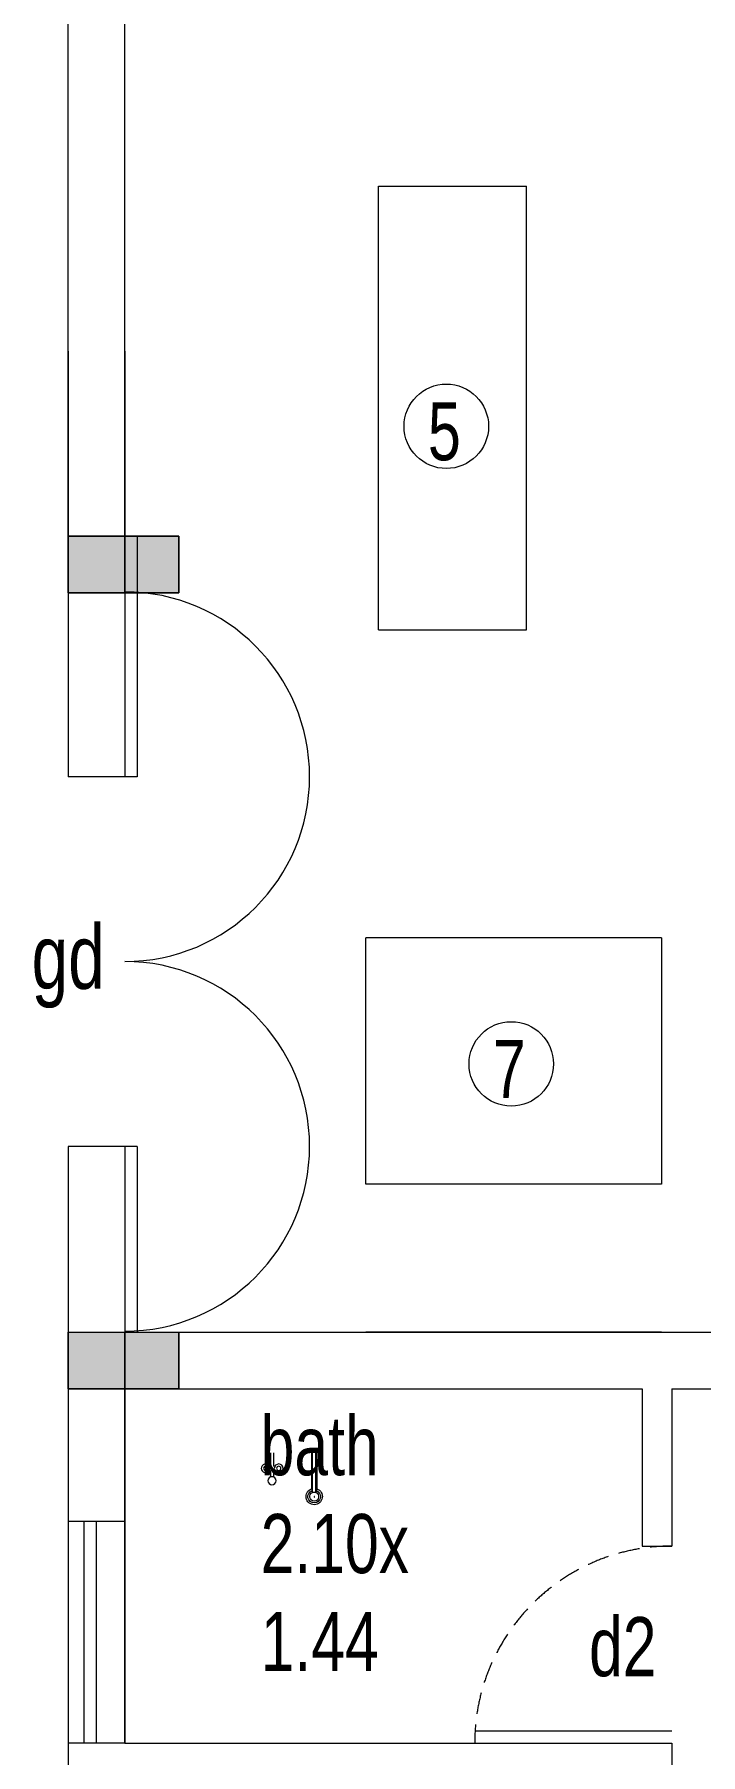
# Model space of a CAD drawing. Header units: metres. Extents: x 191982 to 427160, y -8904 to 80370.
# Drawn here: x 327033 to 329737, y 33947 to 40928 of the extents above; entities that cross this region are included whole.
import ezdxf

# ---------------------------------------------------------------- set-up
doc = ezdxf.new("R2010")
doc.units = ezdxf.units.M
doc.header["$LTSCALE"] = 700
doc.header["$MEASUREMENT"] = 0
doc.linetypes.add('HIDDEN2', pattern=[0.1875, 0.125, -0.0625])
doc.layers.get('0').update_dxf_attribs({"lineweight": 9})
for name, color, linetype, lineweight in [('elevations', 22, 'Continuous', 9), ('fur1', 7, 'Continuous', 9), ('MAIN GATE', 7, 'Continuous', 9), ('NEW PLANS', 7, 'Continuous', 9)]:
    doc.layers.add(name, color=color, linetype=linetype, lineweight=lineweight)
doc.styles.get("Standard").update_dxf_attribs({"font": 'swisscl.ttf'})

msp = doc.modelspace()

# ---------------------------------------------------------------- hatches: boundary and pattern name
at = {"layer": 'NEW PLANS'}
for points in [[(327169.904, 38891.692), (327169.904, 38661.692), (327399.904, 38661.692), (327399.904, 38891.692)], [(327169.904, 38891.692), (327169.904, 38661.692), (327399.904, 38661.692), (327399.904, 38891.692)], [(327169.904, 38891.692), (327169.904, 38661.692), (327399.904, 38661.692), (327399.904, 38891.692)], [(327399.904, 38891.692), (327399.904, 38661.692), (327169.904, 38661.692), (327169.904, 38891.692)], [(327399.904, 38891.692), (327399.904, 38661.692), (327169.904, 38661.692), (327169.904, 38891.692)], [(327389.904, 38891.692), (327169.904, 38891.692), (327169.904, 38661.692), (327389.904, 38661.692)], [(327389.904, 38891.692), (327169.904, 38891.692), (327169.904, 38661.692), (327389.904, 38661.692)], [(327399.904, 38891.692), (327399.904, 38661.692), (327169.904, 38661.692), (327169.904, 38891.692)], [(327399.904, 38891.692), (327399.904, 38661.692), (327169.904, 38661.692), (327169.904, 38891.692)], [(327399.904, 38891.692), (327399.904, 38661.692), (327169.904, 38661.692), (327169.904, 38891.692)], [(327389.904, 38891.692), (327169.904, 38891.692), (327169.904, 38661.692), (327389.904, 38661.692)], [(327389.904, 38891.692), (327169.904, 38891.692), (327169.904, 38661.692), (327389.904, 38661.692)], [(327399.904, 38891.692), (327399.904, 38661.692), (327169.904, 38661.692), (327169.904, 38891.692)], [(327399.904, 38891.692), (327399.904, 38661.692), (327169.904, 38661.692), (327169.904, 38891.692)], [(327389.904, 38891.692), (327169.904, 38891.692), (327169.904, 38661.692), (327389.904, 38661.692)], [(327389.904, 38891.692), (327169.904, 38891.692), (327169.904, 38661.692), (327389.904, 38661.692)], [(327389.904, 38891.692), (327389.904, 38661.692), (327619.904, 38661.692), (327619.904, 38891.692)], [(327389.904, 38891.692), (327389.904, 38661.692), (327619.904, 38661.692), (327619.904, 38891.692)], [(327389.904, 38891.692), (327389.904, 38661.692), (327619.904, 38661.692), (327619.904, 38891.692)], [(327389.904, 38891.692), (327389.904, 38661.692), (327619.904, 38661.692), (327619.904, 38891.692)], [(327389.904, 38891.692), (327389.904, 38661.692), (327619.904, 38661.692), (327619.904, 38891.692)], [(327389.904, 38891.692), (327389.904, 38661.692), (327619.904, 38661.692), (327619.904, 38891.692)], [(327399.904, 38891.692), (327399.904, 38661.692), (327619.904, 38661.692), (327619.904, 38891.692)], [(327399.904, 38891.692), (327399.904, 38661.692), (327619.904, 38661.692), (327619.904, 38891.692)], [(327399.904, 38891.692), (327399.904, 38661.692), (327619.904, 38661.692), (327619.904, 38891.692)], [(327619.904, 38891.692), (327619.904, 38661.692), (327399.904, 38661.692), (327399.904, 38891.692)], [(327619.904, 38891.692), (327619.904, 38661.692), (327399.904, 38661.692), (327399.904, 38891.692)], [(327619.904, 38891.692), (327619.904, 38661.692), (327399.904, 38661.692), (327399.904, 38891.692)], [(327619.904, 38891.692), (327619.904, 38661.692), (327399.904, 38661.692), (327399.904, 38891.692)], [(327619.904, 38891.692), (327619.904, 38661.692), (327399.904, 38661.692), (327399.904, 38891.692)], [(327619.904, 38891.692), (327619.904, 38661.692), (327399.904, 38661.692), (327399.904, 38891.692)], [(327619.904, 38891.692), (327619.904, 38661.692), (327399.904, 38661.692), (327399.904, 38891.692)], [(327169.904, 35661.692), (327169.904, 35431.692), (327399.904, 35431.692), (327399.904, 35661.692)], [(327169.904, 35661.692), (327169.904, 35431.692), (327399.904, 35431.692), (327399.904, 35661.692)], [(327169.904, 35661.692), (327169.904, 35431.692), (327399.904, 35431.692), (327399.904, 35661.692)], [(327169.904, 35661.692), (327169.904, 35431.692), (327399.904, 35431.692), (327399.904, 35661.692)], [(327169.904, 35661.692), (327169.904, 35431.692), (327399.904, 35431.692), (327399.904, 35661.692)], [(327169.904, 35661.692), (327169.904, 35431.692), (327399.904, 35431.692), (327399.904, 35661.692)], [(327399.904, 35661.692), (327399.904, 35431.692), (327619.904, 35431.692), (327619.904, 35661.692)], [(327399.904, 35661.692), (327399.904, 35431.692), (327619.904, 35431.692), (327619.904, 35661.692)], [(327399.904, 35661.692), (327399.904, 35431.692), (327619.904, 35431.692), (327619.904, 35661.692)], [(327399.904, 35661.692), (327399.904, 35431.692), (327619.904, 35431.692), (327619.904, 35661.692)], [(327399.904, 35661.692), (327399.904, 35431.692), (327619.904, 35431.692), (327619.904, 35661.692)], [(327399.904, 35661.692), (327399.904, 35431.692), (327619.904, 35431.692), (327619.904, 35661.692)]]:
    msp.add_hatch(color=256, dxfattribs=at).paths.add_polyline_path(points)

# ---------------------------------------------------------------- linework, layer by layer
at = {"layer": 'elevations'}
for p, q in [((328429.904, 38511.692), (328429.904, 40311.692)), ((328429.904, 40311.692), (329029.904, 40311.692)), ((329029.904, 38511.692), (329029.904, 40311.692)), ((329029.904, 38511.692), (329029.904, 40311.692)), ((328429.904, 38511.692), (329029.904, 38511.692)), ((328378.133, 36261.692), (328378.133, 37261.692)), ((329578.133, 37261.692), (328378.133, 37261.692)), ((329578.133, 37261.692), (329578.133, 36261.692)), ((329578.133, 36261.692), (328378.133, 36261.692))]:
    msp.add_line(p, q, dxfattribs=at)
at = {"layer": 'fur1'}
for p, q in [((327991.558, 35116.756), (327987.659, 35116.756)), ((327991.866, 35171.778), (327991.866, 35116.756)), ((328003.521, 35171.778), (328003.521, 35116.756)), ((328009.067, 35116.756), (328003.521, 35116.756)), ((328157.643, 35171.778), (328157.643, 35025.27)), ((328161.94, 35010.655), (328161.94, 35171.778)), ((328175.446, 35010.655), (328175.446, 35171.778)), ((328179.368, 35171.778), (328179.368, 35025.099)), ((327991.558, 35099.613), (327987.659, 35099.613)), ((327991.866, 35099.613), (327991.866, 35073.364)), ((328003.521, 35099.613), (328003.521, 35073.364)), ((328009.067, 35099.613), (328003.521, 35099.613)), ((328157.643, 35025.27), (328162.12, 35010.735)), ((328175.446, 35010.655), (328161.94, 35010.664)), ((328179.368, 35025.099), (328175.446, 35010.655))]:
    msp.add_line(p, q, dxfattribs=at)
at = {"layer": 'fur1', "extrusion": (0, 0, -1)}
for centre, major_axis, start_param, end_param in [((327971.977, 35108.184), (-12.637, 12.637), 2.356194490185369, 8.639379797364956), ((327971.977, 35108.184), (-6.061, 6.061), 2.356194490190305, 8.639379797369891), ((328024.75, 35108.184), (-12.637, 12.637), 2.356194490176126, 8.639379797355712), ((328024.75, 35108.184), (-6.061, 6.061), 2.356194490190305, 8.639379797369891), ((327997.265, 35058.216), (-11.589, 11.589), 2.356194490189211, 8.639379797368797), ((328168.682, 34993.834), (23.363, 23.363), 5.82713081, 11.440318), ((328168.682, 34993.834), (18.092, 18.092), 5.84587424, 11.43150625), ((328168.682, 34993.834), (12.82, -12.82), 4.3093169, 9.83985378), ((328169.197, 34992.828), (0.937, -0.937), 0.7853981634236975, 7.068583470603283)]:
    msp.add_ellipse(centre, major_axis=major_axis, ratio=1, start_param=start_param, end_param=end_param, dxfattribs=at)
at = {"layer": 'MAIN GATE'}
msp.add_line((329578.133, 35661.692), (328378.133, 35661.692), dxfattribs=at)
for centre in [(328704.859, 39337.198), (328968.396, 36749.687)]:
    msp.add_circle(centre, 171.381, dxfattribs=at)
at = {"layer": 'NEW PLANS'}
for p, q in [((327169.904, 39641.692), (327169.904, 41141.692)), ((327399.904, 39641.692), (327399.904, 41141.692)), ((327169.904, 39641.692), (327169.904, 37915.162)), ((327169.904, 38891.692), (327169.904, 39641.692)), ((327399.904, 39641.692), (327399.904, 37915.162)), ((327399.904, 38891.692), (327399.904, 39641.692)), ((327169.904, 38661.692), (327169.904, 38891.692)), ((327169.904, 38891.692), (327619.904, 38891.692)), ((327169.904, 38891.692), (327619.904, 38891.692)), ((327169.904, 38891.692), (327619.904, 38891.692)), ((327169.904, 38891.692), (327619.904, 38891.692)), ((327169.904, 38891.692), (327619.904, 38891.692)), ((327169.904, 38891.692), (327619.904, 38891.692)), ((327169.904, 38891.692), (327619.904, 38891.692)), ((327169.904, 38891.692), (327619.904, 38891.692)), ((327169.904, 38891.692), (327619.904, 38891.692)), ((327169.904, 38891.692), (327619.904, 38891.692)), ((327169.904, 38891.692), (327619.904, 38891.692)), ((327169.904, 38891.692), (327619.904, 38891.692)), ((327169.904, 38891.692), (327619.904, 38891.692)), ((327169.904, 38661.692), (327169.904, 38891.692)), ((327169.904, 38891.692), (327619.904, 38891.692)), ((327169.904, 38891.692), (327619.904, 38891.692)), ((327169.904, 38891.692), (327619.904, 38891.692)), ((327169.904, 38891.692), (327619.904, 38891.692)), ((327169.904, 38891.692), (327619.904, 38891.692)), ((327169.904, 38891.692), (327619.904, 38891.692)), ((327169.904, 38891.692), (327619.904, 38891.692)), ((327169.904, 38891.692), (327619.904, 38891.692)), ((327169.904, 38891.692), (327619.904, 38891.692)), ((327169.904, 38891.692), (327619.904, 38891.692)), ((327169.904, 38661.692), (327169.904, 38891.692)), ((327169.904, 38891.692), (327619.904, 38891.692)), ((327169.904, 38891.692), (327619.904, 38891.692)), ((327169.904, 38891.692), (327619.904, 38891.692)), ((327169.904, 38891.692), (327619.904, 38891.692)), ((327169.904, 38891.692), (327619.904, 38891.692)), ((327169.904, 38891.692), (327619.904, 38891.692)), ((327169.904, 38891.692), (327619.904, 38891.692)), ((327169.904, 38891.692), (327619.904, 38891.692)), ((327169.904, 38891.692), (327619.904, 38891.692)), ((327169.904, 38891.692), (327619.904, 38891.692)), ((327169.904, 38891.692), (327619.904, 38891.692)), ((327169.904, 38661.692), (327169.904, 38891.692)), ((327169.904, 38661.692), (327169.904, 38891.692)), ((327619.904, 38891.692), (327169.904, 38891.692)), ((327619.904, 38891.692), (327169.904, 38891.692)), ((327619.904, 38891.692), (327169.904, 38891.692)), ((327619.904, 38891.692), (327169.904, 38891.692)), ((327619.904, 38891.692), (327169.904, 38891.692)), ((327619.904, 38891.692), (327169.904, 38891.692)), ((327619.904, 38891.692), (327169.904, 38891.692)), ((327619.904, 38891.692), (327169.904, 38891.692)), ((327619.904, 38891.692), (327169.904, 38891.692)), ((327169.904, 38891.692), (327619.904, 38891.692)), ((327619.904, 38891.692), (327169.904, 38891.692)), ((327619.904, 38891.692), (327169.904, 38891.692)), ((327169.904, 38661.692), (327169.904, 38891.692)), ((327169.904, 38661.692), (327169.904, 38891.692)), ((327619.904, 38891.692), (327169.904, 38891.692)), ((327619.904, 38891.692), (327169.904, 38891.692)), ((327619.904, 38891.692), (327169.904, 38891.692)), ((327619.904, 38891.692), (327169.904, 38891.692)), ((327169.904, 38891.692), (327619.904, 38891.692)), ((327619.904, 38891.692), (327169.904, 38891.692)), ((327619.904, 38891.692), (327169.904, 38891.692)), ((327169.904, 38661.692), (327169.904, 38891.692)), ((327169.904, 38661.692), (327169.904, 38891.692)), ((327399.904, 38661.692), (327399.904, 38891.692)), ((327399.904, 38661.692), (327399.904, 38891.692)), ((327399.904, 38661.692), (327399.904, 38891.692)), ((327449.904, 38891.692), (327449.904, 37915.162)), ((327619.904, 38661.692), (327619.904, 38891.692)), ((327619.904, 38661.692), (327619.904, 38891.692)), ((327619.904, 38661.692), (327619.904, 38891.692)), ((327619.904, 38661.692), (327619.904, 38891.692)), ((327619.904, 38661.692), (327619.904, 38891.692)), ((327619.904, 38661.692), (327619.904, 38891.692)), ((327619.904, 38661.692), (327619.904, 38891.692)), ((327619.904, 38661.692), (327619.904, 38891.692)), ((327619.904, 38661.692), (327619.904, 38891.692)), ((327619.904, 38661.692), (327619.904, 38891.692)), ((327169.904, 38661.692), (327619.904, 38661.692)), ((327169.904, 38661.692), (327619.904, 38661.692)), ((327169.904, 38661.692), (327619.904, 38661.692)), ((327169.904, 38661.692), (327619.904, 38661.692)), ((327169.904, 38661.692), (327619.904, 38661.692)), ((327169.904, 38661.692), (327619.904, 38661.692)), ((327169.904, 38661.692), (327619.904, 38661.692)), ((327169.904, 38661.692), (327619.904, 38661.692)), ((327169.904, 38661.692), (327619.904, 38661.692)), ((327169.904, 38661.692), (327619.904, 38661.692)), ((327169.904, 38661.692), (327619.904, 38661.692)), ((327169.904, 38661.692), (327619.904, 38661.692)), ((327169.904, 38661.692), (327619.904, 38661.692)), ((327169.904, 38661.692), (327619.904, 38661.692)), ((327169.904, 38661.692), (327619.904, 38661.692)), ((327169.904, 38661.692), (327619.904, 38661.692)), ((327169.904, 38661.692), (327619.904, 38661.692)), ((327169.904, 38661.692), (327619.904, 38661.692)), ((327169.904, 38661.692), (327619.904, 38661.692)), ((327169.904, 38661.692), (327619.904, 38661.692)), ((327169.904, 38661.692), (327619.904, 38661.692)), ((327169.904, 38661.692), (327619.904, 38661.692)), ((327169.904, 38661.692), (327619.904, 38661.692)), ((327169.904, 38661.692), (327619.904, 38661.692)), ((327169.904, 38661.692), (327619.904, 38661.692)), ((327169.904, 38661.692), (327619.904, 38661.692)), ((327169.904, 38661.692), (327619.904, 38661.692)), ((327169.904, 38661.692), (327619.904, 38661.692)), ((327169.904, 38661.692), (327619.904, 38661.692)), ((327169.904, 38661.692), (327619.904, 38661.692)), ((327169.904, 38661.692), (327619.904, 38661.692)), ((327169.904, 38661.692), (327619.904, 38661.692)), ((327169.904, 38661.692), (327619.904, 38661.692)), ((327169.904, 38661.692), (327619.904, 38661.692)), ((327619.904, 38661.692), (327169.904, 38661.692)), ((327619.904, 38661.692), (327169.904, 38661.692)), ((327619.904, 38661.692), (327169.904, 38661.692)), ((327619.904, 38661.692), (327169.904, 38661.692)), ((327619.904, 38661.692), (327169.904, 38661.692)), ((327619.904, 38661.692), (327169.904, 38661.692)), ((327619.904, 38661.692), (327169.904, 38661.692)), ((327619.904, 38661.692), (327169.904, 38661.692)), ((327619.904, 38661.692), (327169.904, 38661.692)), ((327619.904, 38661.692), (327169.904, 38661.692)), ((327619.904, 38661.692), (327169.904, 38661.692)), ((327619.904, 38661.692), (327169.904, 38661.692)), ((327619.904, 38661.692), (327169.904, 38661.692)), ((327619.904, 38661.692), (327169.904, 38661.692)), ((327619.904, 38661.692), (327169.904, 38661.692)), ((327619.904, 38661.692), (327169.904, 38661.692)), ((327619.904, 38661.692), (327169.904, 38661.692)), ((327399.904, 37915.162), (327169.904, 37915.162)), ((327449.904, 37915.162), (327399.904, 37915.162)), ((327169.904, 36415.162), (327169.904, 31451.692)), ((327399.904, 36415.162), (327169.904, 36415.162)), ((327399.904, 36415.162), (327169.904, 36415.162)), ((327399.904, 36415.162), (327399.904, 33992.89)), ((327449.904, 36415.162), (327399.904, 36415.162)), ((327449.904, 36415.162), (327399.904, 36415.162)), ((327449.904, 36415.162), (327449.904, 35661.692)), ((327449.904, 36415.162), (327449.904, 35661.692)), ((327169.904, 35431.692), (327169.904, 35661.692)), ((327169.904, 35661.692), (327619.904, 35661.692)), ((327169.904, 35661.692), (327619.904, 35661.692)), ((327169.904, 35661.692), (327619.904, 35661.692)), ((327169.904, 35661.692), (327619.904, 35661.692)), ((327169.904, 35661.692), (327619.904, 35661.692)), ((327169.904, 35661.692), (327619.904, 35661.692)), ((327169.904, 35661.692), (327619.904, 35661.692)), ((327169.904, 35661.692), (327619.904, 35661.692)), ((327169.904, 35661.692), (327619.904, 35661.692)), ((327169.904, 35661.692), (327619.904, 35661.692)), ((327169.904, 35431.692), (327169.904, 35661.692)), ((327169.904, 35661.692), (327619.904, 35661.692)), ((327169.904, 35661.692), (327619.904, 35661.692)), ((327169.904, 35661.692), (327619.904, 35661.692)), ((327169.904, 35661.692), (327619.904, 35661.692)), ((327169.904, 35661.692), (327619.904, 35661.692)), ((327169.904, 35661.692), (327619.904, 35661.692)), ((327169.904, 35661.692), (327619.904, 35661.692)), ((327169.904, 35431.692), (327169.904, 35661.692)), ((327169.904, 35661.692), (327619.904, 35661.692)), ((327169.904, 35661.692), (327619.904, 35661.692)), ((327169.904, 35661.692), (327619.904, 35661.692)), ((327169.904, 35661.692), (327619.904, 35661.692)), ((327169.904, 35661.692), (327619.904, 35661.692)), ((327169.904, 35661.692), (327619.904, 35661.692)), ((327169.904, 35661.692), (327619.904, 35661.692)), ((327169.904, 35431.692), (327169.904, 35661.692)), ((327169.904, 35661.692), (333409.904, 35661.692)), ((327169.904, 35661.692), (327619.904, 35661.692)), ((327169.904, 35661.692), (327619.904, 35661.692)), ((327169.904, 35661.692), (327619.904, 35661.692)), ((327169.904, 35661.692), (327619.904, 35661.692)), ((327169.904, 35661.692), (327619.904, 35661.692)), ((327169.904, 35661.692), (327619.904, 35661.692)), ((327169.904, 35661.692), (327619.904, 35661.692)), ((327169.904, 35431.692), (327169.904, 35661.692)), ((327169.904, 35661.692), (327619.904, 35661.692)), ((327169.904, 35661.692), (327619.904, 35661.692)), ((327169.904, 35661.692), (327619.904, 35661.692)), ((327169.904, 35661.692), (327619.904, 35661.692)), ((327169.904, 35661.692), (327619.904, 35661.692)), ((327169.904, 35661.692), (327619.904, 35661.692)), ((327169.904, 35661.692), (327619.904, 35661.692)), ((327169.904, 35661.692), (327619.904, 35661.692)), ((327169.904, 35661.692), (327619.904, 35661.692)), ((327169.904, 35661.692), (327619.904, 35661.692)), ((327169.904, 35431.692), (327169.904, 35661.692)), ((327169.904, 35661.692), (327619.904, 35661.692)), ((327169.904, 35661.692), (327619.904, 35661.692)), ((327169.904, 35661.692), (327619.904, 35661.692)), ((327169.904, 35661.692), (327619.904, 35661.692)), ((327169.904, 35661.692), (327619.904, 35661.692)), ((327169.904, 35661.692), (327619.904, 35661.692)), ((327169.904, 35661.692), (327619.904, 35661.692)), ((327169.904, 35431.692), (327169.904, 35661.692)), ((327169.904, 35661.692), (327619.904, 35661.692)), ((327169.904, 35661.692), (327619.904, 35661.692)), ((327169.904, 35661.692), (327619.904, 35661.692)), ((327169.904, 35661.692), (327619.904, 35661.692)), ((327169.904, 35661.692), (327619.904, 35661.692)), ((327169.904, 35661.692), (327619.904, 35661.692)), ((327169.904, 35661.692), (327619.904, 35661.692)), ((327169.904, 35431.692), (327169.904, 35661.692)), ((327169.904, 35661.692), (333409.904, 35661.692)), ((327169.904, 35661.692), (327619.904, 35661.692)), ((327169.904, 35661.692), (327619.904, 35661.692)), ((327169.904, 35661.692), (327619.904, 35661.692)), ((327169.904, 35661.692), (327619.904, 35661.692)), ((327169.904, 35661.692), (327619.904, 35661.692)), ((327169.904, 35661.692), (327619.904, 35661.692)), ((327169.904, 35661.692), (327619.904, 35661.692)), ((327399.904, 35431.692), (327399.904, 35661.692)), ((327399.904, 35431.692), (327399.904, 35661.692)), ((327399.904, 35431.692), (327399.904, 35661.692)), ((327399.904, 35661.692), (333409.904, 35661.692)), ((327399.904, 35431.692), (327399.904, 35661.692)), ((327399.904, 35431.692), (327399.904, 35661.692)), ((327399.904, 35431.692), (327399.904, 35661.692)), ((327399.904, 35661.692), (333409.904, 35661.692)), ((327619.904, 35431.692), (327619.904, 35661.692)), ((327619.904, 35431.692), (327619.904, 35661.692)), ((327619.904, 35431.692), (327619.904, 35661.692)), ((327619.904, 35431.692), (327619.904, 35661.692)), ((327619.904, 35431.692), (327619.904, 35661.692)), ((327619.904, 35431.692), (327619.904, 35661.692)), ((327169.904, 35431.692), (327619.904, 35431.692)), ((327169.904, 35431.692), (327619.904, 35431.692)), ((327169.904, 35431.692), (327619.904, 35431.692)), ((327169.904, 35431.692), (327619.904, 35431.692)), ((327169.904, 35431.692), (327619.904, 35431.692)), ((327169.904, 35431.692), (327619.904, 35431.692)), ((327169.904, 35431.692), (327619.904, 35431.692)), ((327169.904, 35431.692), (327619.904, 35431.692)), ((327169.904, 35431.692), (327619.904, 35431.692)), ((327169.904, 35431.692), (327619.904, 35431.692)), ((327169.904, 35431.692), (327619.904, 35431.692)), ((327169.904, 35431.692), (327619.904, 35431.692)), ((327169.904, 35431.692), (327619.904, 35431.692)), ((327169.904, 35431.692), (327619.904, 35431.692)), ((327169.904, 35431.692), (327619.904, 35431.692)), ((327169.904, 35431.692), (327619.904, 35431.692)), ((327169.904, 35431.692), (327619.904, 35431.692)), ((327169.904, 35431.692), (327619.904, 35431.692)), ((327169.904, 35431.692), (327619.904, 35431.692)), ((327169.904, 35431.692), (327619.904, 35431.692)), ((327169.904, 35431.692), (327619.904, 35431.692)), ((327169.904, 35431.692), (327619.904, 35431.692)), ((327169.904, 35431.692), (327619.904, 35431.692)), ((327169.904, 35431.692), (327619.904, 35431.692)), ((327169.904, 35431.692), (327619.904, 35431.692)), ((327169.904, 35431.692), (327619.904, 35431.692)), ((327169.904, 35431.692), (327619.904, 35431.692)), ((327169.904, 35431.692), (327619.904, 35431.692)), ((327169.904, 35431.692), (327619.904, 35431.692)), ((327169.904, 35431.692), (327619.904, 35431.692)), ((327169.904, 35431.692), (327619.904, 35431.692)), ((327169.904, 35431.692), (327619.904, 35431.692)), ((327169.904, 35431.692), (327619.904, 35431.692)), ((327169.904, 35431.692), (327619.904, 35431.692)), ((327169.904, 35431.692), (327619.904, 35431.692)), ((327169.904, 35431.692), (327619.904, 35431.692)), ((327169.904, 35431.692), (327619.904, 35431.692)), ((327169.904, 35431.692), (327619.904, 35431.692)), ((327169.904, 35431.692), (327619.904, 35431.692)), ((327169.904, 35431.692), (327619.904, 35431.692)), ((327169.904, 35431.692), (327619.904, 35431.692)), ((327169.904, 35431.692), (327619.904, 35431.692)), ((327169.904, 35431.692), (327619.904, 35431.692)), ((327169.904, 35431.692), (327619.904, 35431.692)), ((327169.904, 35431.692), (327619.904, 35431.692)), ((327169.904, 35431.692), (327619.904, 35431.692)), ((327169.904, 35431.692), (327619.904, 35431.692)), ((327169.904, 35431.692), (327619.904, 35431.692)), ((327399.904, 33991.692), (327399.904, 35431.692)), ((327399.904, 35431.692), (329499.904, 35431.692)), ((327399.904, 35431.692), (329499.904, 35431.692)), ((329499.904, 35431.692), (329499.904, 34792.89)), ((329619.904, 35431.692), (329619.904, 34792.89)), ((329619.904, 35431.692), (331409.904, 35431.692)), ((329619.904, 35431.692), (331409.904, 35431.692)), ((327399.904, 34892.89), (327169.904, 34892.89)), ((327234.904, 33992.89), (327234.904, 34892.89)), ((327284.904, 33992.89), (327284.904, 34892.89)), ((329499.904, 34792.89), (329619.904, 34792.89)), ((328821.468, 34042.89), (329619.904, 34042.89)), ((327399.904, 33992.89), (327169.904, 33992.89)), ((327399.904, 33992.89), (329619.904, 33992.89)), ((329619.904, 33992.89), (329619.904, 33872.89))]:
    msp.add_line(p, q, dxfattribs=at)
for points in [[(327169.904, 38661.692), (327169.904, 38891.692), (327619.904, 38891.692), (327619.904, 38661.692)], [(327169.904, 38661.692), (327169.904, 38891.692), (327619.904, 38891.692), (327619.904, 38661.692)], [(327169.904, 38661.692), (327169.904, 38891.692), (327619.904, 38891.692), (327619.904, 38661.692)], [(327169.904, 38661.692), (327169.904, 38891.692), (327619.904, 38891.692), (327619.904, 38661.692)], [(327169.904, 38661.692), (327169.904, 38891.692), (327619.904, 38891.692), (327619.904, 38661.692)], [(327619.904, 38661.692), (327619.904, 38891.692), (327169.904, 38891.692), (327169.904, 38661.692)], [(327619.904, 38661.692), (327619.904, 38891.692), (327169.904, 38891.692), (327169.904, 38661.692)], [(327169.904, 38661.692), (327169.904, 38891.692), (327619.904, 38891.692), (327619.904, 38661.692)], [(327169.904, 38661.692), (327169.904, 38891.692), (327619.904, 38891.692), (327619.904, 38661.692)], [(327169.904, 38661.692), (327169.904, 38891.692), (327619.904, 38891.692), (327619.904, 38661.692)], [(327619.904, 38661.692), (327619.904, 38891.692), (327169.904, 38891.692), (327169.904, 38661.692)], [(327619.904, 38661.692), (327619.904, 38891.692), (327169.904, 38891.692), (327169.904, 38661.692)], [(327169.904, 38661.692), (327169.904, 38891.692), (327619.904, 38891.692), (327619.904, 38661.692)], [(327169.904, 38661.692), (327169.904, 38891.692), (327619.904, 38891.692), (327619.904, 38661.692)], [(327619.904, 38661.692), (327619.904, 38891.692), (327169.904, 38891.692), (327169.904, 38661.692)], [(327619.904, 38661.692), (327619.904, 38891.692), (327169.904, 38891.692), (327169.904, 38661.692)], [(327169.904, 35431.692), (327169.904, 35661.692), (327619.904, 35661.692), (327619.904, 35431.692)], [(327169.904, 35431.692), (327169.904, 35661.692), (327619.904, 35661.692), (327619.904, 35431.692)], [(327169.904, 35431.692), (327169.904, 35661.692), (327619.904, 35661.692), (327619.904, 35431.692)], [(327169.904, 35431.692), (327169.904, 35661.692), (327619.904, 35661.692), (327619.904, 35431.692)], [(327169.904, 35431.692), (327169.904, 35661.692), (327619.904, 35661.692), (327619.904, 35431.692)], [(327169.904, 35431.692), (327169.904, 35661.692), (327619.904, 35661.692), (327619.904, 35431.692)]]:
    msp.add_lwpolyline(points, close=True, dxfattribs=at)
for centre in [(327399.904, 37915.162), (327399.904, 36415.162)]:
    msp.add_arc(centre, 750, 270, 90, dxfattribs=at)
at = {"layer": 'NEW PLANS', "linetype": 'HIDDEN2'}
msp.add_arc((329619.904, 33992.89), 800, 90, 180, dxfattribs=at)

# ---------------------------------------------------------------- texts
at = {"char_height": 234.375, "width": 128.74319, "attachment_point": 1}
for s, insert in [('5', (328630.095, 39433.814)), ('7', (328893.632, 36846.303))]:
    msp.add_mtext(s, dxfattribs=dict(at, insert=insert))
at = {"layer": 'NEW PLANS'}
for s, height, p in [('gd', 260, (327021.98, 37054.437)), ('bath', 240, (327951.6, 35080.349)), ('2.10x', 240, (327951.6, 34683.071)), ('1.44', 240, (327951.6, 34285.792)), ('d2', 240, (329284.071, 34264.764))]:
    msp.add_text(s, height=height, dxfattribs=at).set_placement(p)

doc.saveas('drawing.dxf')
